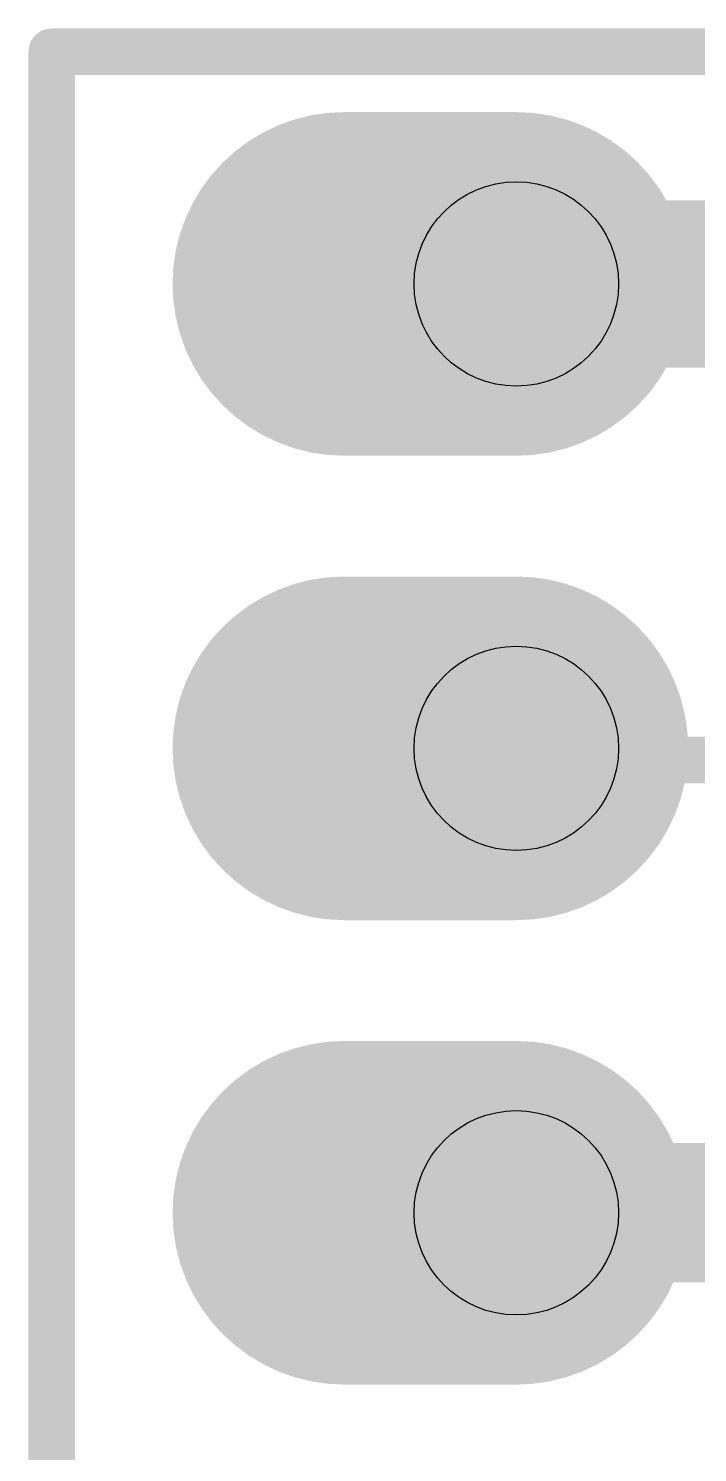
# Model space of a CAD drawing. Extents: x -39 to 68, y -16 to 20.
# Drawn here: x -0.13 to 3.53, y 12.66 to 20.45 of the extents above; entities that cross this region are included whole.
import ezdxf

# ---------------------------------------------------------------- set-up
doc = ezdxf.new("R2010")
doc.units = 0
for name, color, linetype in [('1', 12, 'CONTINUOUS'), ('16', 132, 'CONTINUOUS'), ('17', 110, 'CONTINUOUS'), ('20', 53, 'CONTINUOUS')]:
    doc.layers.add(name, color=color, linetype=linetype)

# ---------------------------------------------------------------- blocks, each defined once
blk = doc.blocks.new('ROUNDP')
at = {"const_width": 0.5}
blk.add_lwpolyline([(0, -0.25, 1), (0, 0.25, 1), (0, -0.25)], format="xyb", dxfattribs=at)

msp = doc.modelspace()

# ---------------------------------------------------------------- linework, layer by layer
at = {"layer": '1'}
for points, const_width in [([(20.32, 20.32), (0, 20.32)], 0.254), ([(0, 20.32), (0, 0)], 0.254), ([(3.81, 19.05), (2.54, 19.05)], 0.9144), ([(6.35, 16.51), (3.81, 19.05)], 0.9144), ([(2.6035, 16.4465), (2.54, 16.51)], 0.254), ([(3.937, 16.4465), (2.6035, 16.4465)], 0.254), ([(2.54, 13.97), (5.08, 13.97)], 0.762)]:
    msp.add_lwpolyline(points, dxfattribs=dict(at, const_width=const_width))
for points, const_width in [([(0, 20.3835, 1), (0, 20.2565)], 0.127), ([(0.0635, 20.32, 1), (-0.0635, 20.32)], 0.127), ([(2.54, 19.2786, 1), (2.54, 18.8214)], 0.4572), ([(3.9716, 19.2116, 1), (3.6484, 18.8884)], 0.4572), ([(2.5849, 16.5549, 1), (2.4951, 16.4651)], 0.127), ([(2.6035, 16.51, 1), (2.6035, 16.383)], 0.127), ([(2.5586, 16.4016, 1), (2.6484, 16.4914)], 0.127), ([(2.54, 14.1605, 1), (2.54, 13.7795)], 0.381)]:
    msp.add_lwpolyline(points, format="xyb", dxfattribs=dict(at, const_width=const_width))
at = {"layer": '16'}
for points, const_width in [([(20.32, 20.32), (0, 20.32)], 0.254), ([(0, 20.32), (0, 0)], 0.254), ([(2.54, 13.97), (5.334, 13.97)], 0.762)]:
    msp.add_lwpolyline(points, dxfattribs=dict(at, const_width=const_width))
for points, const_width in [([(0, 20.3835, 1), (0, 20.2565)], 0.127), ([(0.0635, 20.32, 1), (-0.0635, 20.32)], 0.127), ([(2.54, 14.1605, 1), (2.54, 13.7795)], 0.381)]:
    msp.add_lwpolyline(points, format="xyb", dxfattribs=dict(at, const_width=const_width))
at = {"layer": '17', "const_width": 1.8796}
for points in [[(2.54, 19.05), (1.6002, 19.05)], [(2.54, 16.51), (1.6002, 16.51)], [(2.54, 13.97), (1.6002, 13.97)]]:
    msp.add_lwpolyline(points, dxfattribs=at)
at = {"layer": '17', "const_width": 0.9398}
for points in [[(1.6002, 19.5199, 1), (1.6002, 18.5801)], [(2.54, 18.5801, 1), (2.54, 19.5199)], [(1.6002, 16.9799, 1), (1.6002, 16.0401)], [(2.54, 16.0401, 1), (2.54, 16.9799)], [(1.6002, 14.4399, 1), (1.6002, 13.5001)], [(2.54, 13.5001, 1), (2.54, 14.4399)]]:
    msp.add_lwpolyline(points, format="xyb", dxfattribs=at)
at = {"layer": '20', "const_width": 0.2032}
for points in [[(20.32, 20.32), (0, 20.32)], [(0, 20.32), (0, 0)]]:
    msp.add_lwpolyline(points, dxfattribs=at)
at = {"layer": '20', "const_width": 0.1016}
for points in [[(0, 20.3708, 1), (0, 20.2692)], [(0.0508, 20.32, 1), (-0.0508, 20.32)]]:
    msp.add_lwpolyline(points, format="xyb", dxfattribs=at)
at = {"layer": '20'}
for centre in [(2.54, 19.05), (2.54, 16.51), (2.54, 13.97)]:
    msp.add_circle(centre, 0.5588, dxfattribs=at)

# ---------------------------------------------------------------- block references
at = {"layer": '17', "xscale": 1.8796, "yscale": 1.8796, "rotation": 90}
for p in [(2.54, 19.05), (2.54, 19.05), (2.54, 16.51), (2.54, 16.51), (2.54, 13.97), (2.54, 13.97)]:
    msp.add_blockref('ROUNDP', p, dxfattribs=at)

doc.saveas('drawing.dxf')
